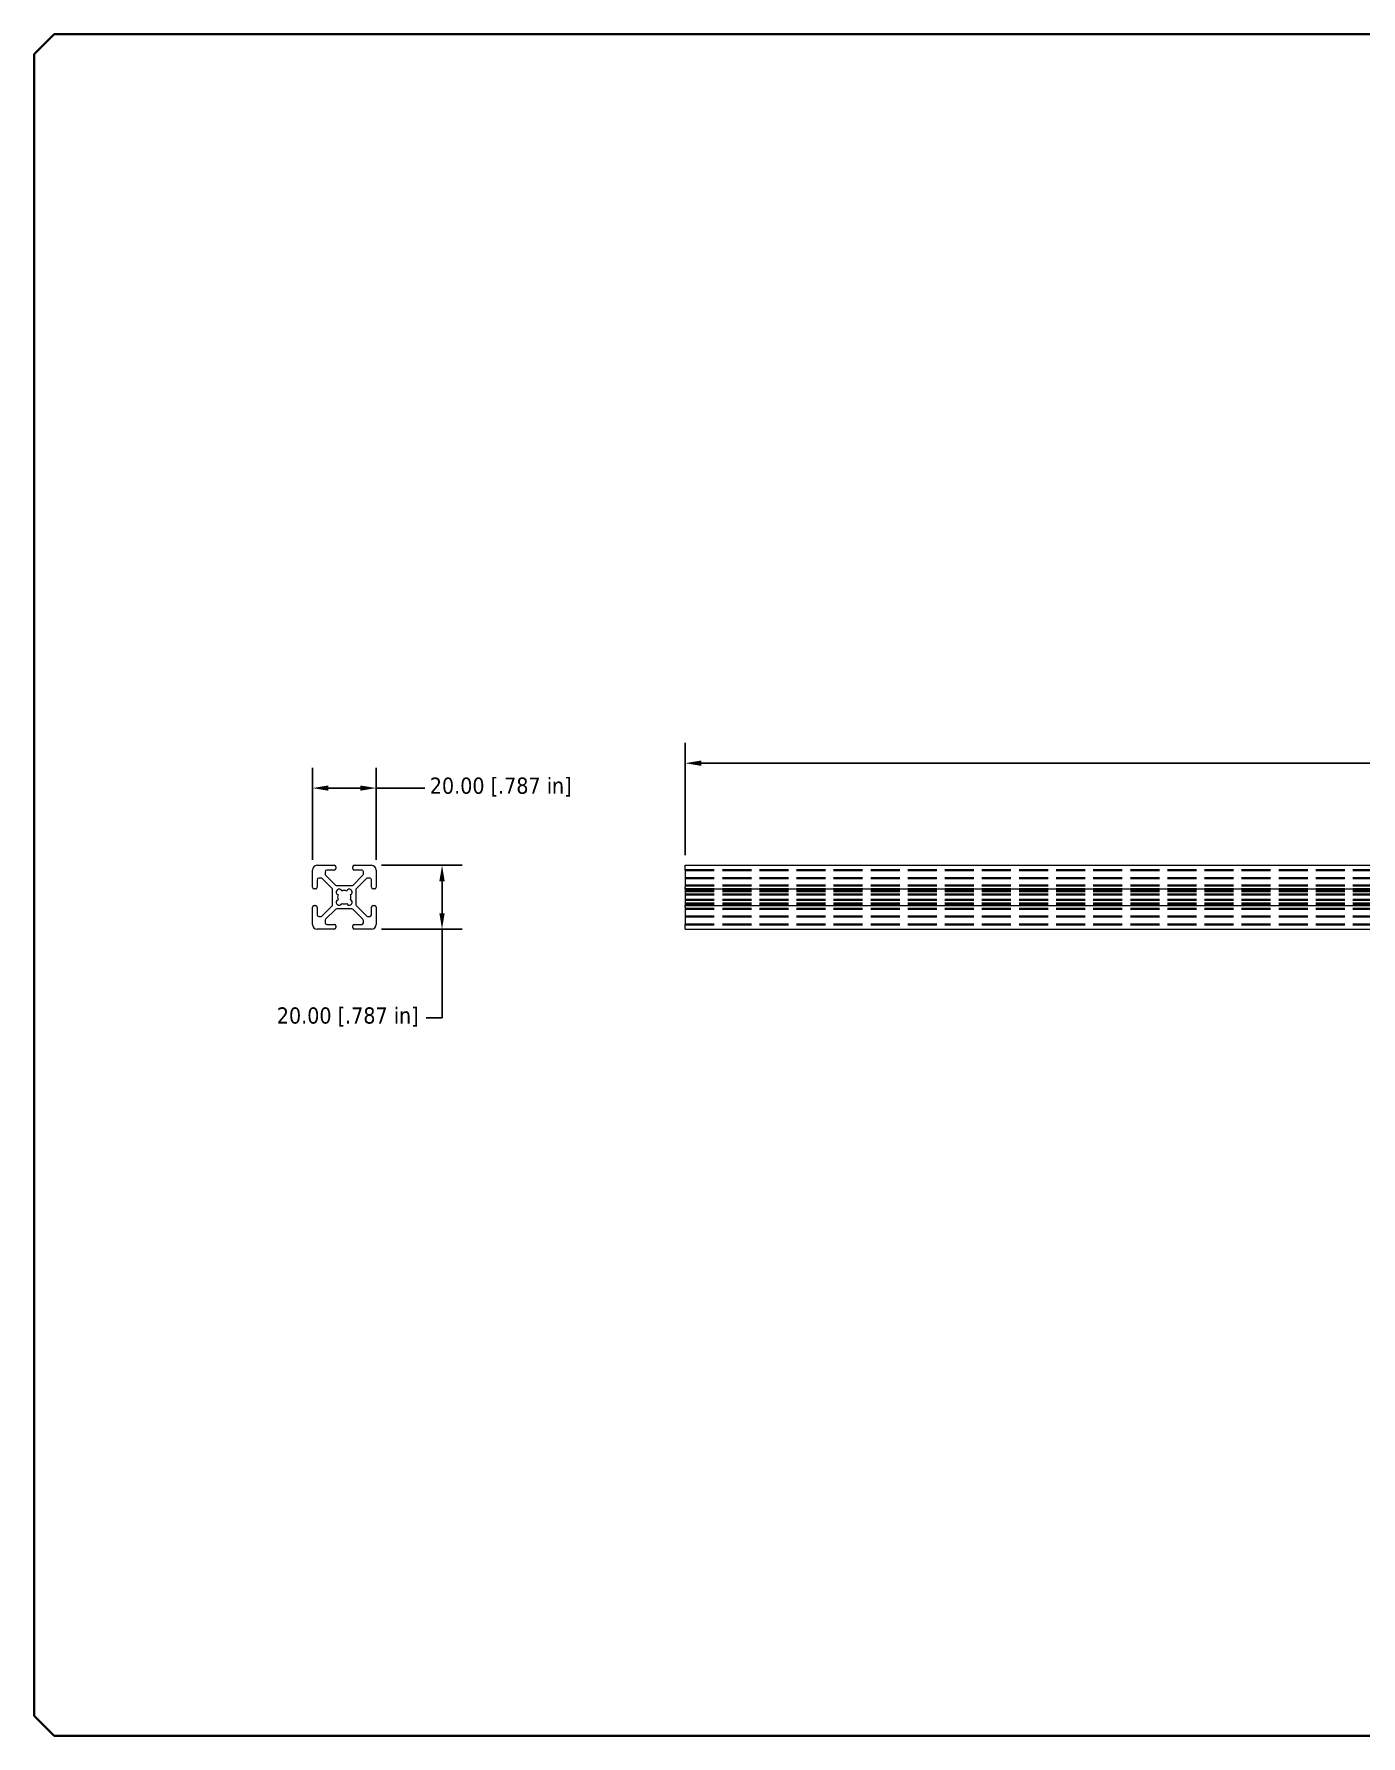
# Model space of a CAD drawing. Header units: inches. Extents: x 1 to 33.8, y 0.5 to 21.5.
# Drawn here: x 1 to 17.38, y 0.5 to 21.5 of the extents above; entities that cross this region are included whole.
import ezdxf

# ---------------------------------------------------------------- set-up
doc = ezdxf.new("R2010")
doc.units = ezdxf.units.IN
doc.header["$LTSCALE"] = 2
doc.header["$MEASUREMENT"] = 0
doc.linetypes.add('DASHED', pattern=[0.2067, 0.1654, -0.0413])
doc.layers.get('0').update_dxf_attribs({"lineweight": 25})
for name, color, linetype, lineweight in [('Border (ANSI)', 7, 'Continuous', 50), ('Dimension (ANSI)', 7, 'Continuous', 25), ('Hidden (ANSI)', 8, 'DASHED', 35), ('TITLE', 7, 'Continuous', 35), ('Visible (ANSI)', 7, 'Continuous', 18)]:
    doc.layers.add(name, color=color, linetype=linetype, lineweight=lineweight)
doc.styles.add('Note Text (ANSI)', font='tahoma.ttf')
doc.dimstyles.new('Default - mm [in] (ANSI)', dxfattribs={"dimscale": 2, "dimtxt": 0.1, "dimasz": 0.098425, "dimexe": 0.125, "dimexo": 0.063, "dimgap": 0.031496, "dimtad": 0, "dimtoh": 1, "dimlfac": 25.4, "dimrnd": 1e-08, "dimzin": 4, "dimdsep": 46, "dimtxsty": 'Note Text (ANSI)', "dimcen": 0.09, "dimdle": 0.393701, "dimclrd": 256, "dimclre": 256, "dimclrt": 256, "dimadec": 1, "dimazin": 1, "dimtfac": 1.2, "dimtofl": 0, "dimtmove": 0, "dimatfit": 3, "dimfxl": 0, "dimtolj": 1, "dimtzin": 4, "dimlwd": -1, "dimlwe": -1, "dimarcsym": 0})

# ---------------------------------------------------------------- blocks, each defined once
blk = doc.blocks.new('Borders B-Size')
at = {"layer": 'Border (ANSI)', "lineweight": 25}
blk.add_line((16.875, 10.625), (16.75, 10.75), dxfattribs=at)
at = {"layer": 'TITLE'}
for p, q in [((0.5, 10.625), (0.625, 10.75)), ((0.625, 10.75), (16.75, 10.75)), ((0.5, 0.375), (0.5, 10.625)), ((16.875, 10.625), (16.875, 0.375)), ((0.625, 0.25), (0.5, 0.375)), ((16.875, 0.375), (16.75, 0.25)), ((16.75, 0.25), (0.625, 0.25))]:
    blk.add_line(p, q, dxfattribs=at)
blk = doc.blocks.new('*D15')
at = {"layer": 'Defpoints', "color": 0}
for p in [(30.493, 12.503), (9.037, 11.243), (30.493, 11.243)]:
    blk.add_point(p, dxfattribs=at)
at = {"layer": 'Dimension (ANSI)'}
for p, q in [((9.037, 11.369), (9.037, 12.753)), ((30.493, 11.369), (30.493, 12.753)), ((9.234, 12.503), (18.588, 12.503)), ((30.297, 12.503), (20.942, 12.503))]:
    blk.add_line(p, q, dxfattribs=at)
for points in [[(9.234, 12.536), (9.234, 12.47), (9.037, 12.503)], [(30.297, 12.536), (30.297, 12.47), (30.493, 12.503)]]:
    blk.add_solid(points, dxfattribs=at)
at = {"layer": 'Dimension (ANSI)', "insert": (18.651, 12.634), "char_height": 0.2, "attachment_point": 1, "style": 'Note Text (ANSI)'}
blk.add_mtext('\\A1;545.00 [21.457 in]', dxfattribs=at)
blk = doc.blocks.new('*D16')
at = {"layer": 'Defpoints', "color": 0}
for p in [(5.163, 11.243), (6.035, 11.243), (5.163, 10.455)]:
    blk.add_point(p, dxfattribs=at)
at = {"layer": 'Dimension (ANSI)'}
for p, q in [((5.289, 11.243), (6.285, 11.243)), ((6.035, 10.652), (6.035, 11.046)), ((5.289, 10.455), (6.285, 10.455)), ((6.035, 9.359), (6.035, 10.455)), ((5.838, 9.359), (6.035, 9.359))]:
    blk.add_line(p, q, dxfattribs=at)
for points in [[(6.002, 11.046), (6.068, 11.046), (6.035, 11.243)], [(6.002, 10.652), (6.068, 10.652), (6.035, 10.455)]]:
    blk.add_solid(points, dxfattribs=at)
at = {"layer": 'Dimension (ANSI)', "insert": (3.996, 9.49), "char_height": 0.2, "attachment_point": 1, "style": 'Note Text (ANSI)'}
blk.add_mtext('\\A1;20.00 [.787 in]', dxfattribs=at)
blk = doc.blocks.new('*D17')
at = {"layer": 'Defpoints', "color": 0}
for p in [(4.435, 12.196), (4.435, 11.184), (5.223, 11.184)]:
    blk.add_point(p, dxfattribs=at)
at = {"layer": 'Dimension (ANSI)'}
for p, q in [((4.435, 11.31), (4.435, 12.446)), ((5.223, 11.31), (5.223, 12.446)), ((4.632, 12.196), (5.026, 12.196)), ((5.223, 12.196), (5.821, 12.196))]:
    blk.add_line(p, q, dxfattribs=at)
for points in [[(4.632, 12.228), (4.632, 12.163), (4.435, 12.196)], [(5.026, 12.228), (5.026, 12.163), (5.223, 12.196)]]:
    blk.add_solid(points, dxfattribs=at)
at = {"layer": 'Dimension (ANSI)', "insert": (5.884, 12.326), "char_height": 0.2, "attachment_point": 1, "style": 'Note Text (ANSI)'}
blk.add_mtext('\\A1;20.00 [.787 in]', dxfattribs=at)

msp = doc.modelspace()

# ---------------------------------------------------------------- linework, layer by layer
at = {"layer": 'Hidden (ANSI)', "ltscale": 1.081312}
for p, q in [((9.03669, 11.18383), (30.49338, 11.18383)), ((9.03669, 11.0852), (30.49338, 11.0852)), ((9.03669, 10.99308), (30.49338, 10.99308)), ((9.03669, 10.94898), (30.49338, 10.94898)), ((9.03669, 10.93168), (30.49338, 10.93168)), ((9.03669, 10.92537), (30.49338, 10.92537)), ((9.03669, 10.88083), (30.49338, 10.88083)), ((9.03669, 10.81753), (30.49338, 10.81753)), ((9.03669, 10.77299), (30.49338, 10.77299)), ((9.03669, 10.76668), (30.49338, 10.76668)), ((9.03669, 10.74938), (30.49338, 10.74938)), ((9.03669, 10.70528), (30.49338, 10.70528)), ((9.03669, 10.61316), (30.49338, 10.61316)), ((9.03669, 10.51453), (30.49338, 10.51453))]:
    msp.add_line(p, q, dxfattribs=at)
at = {"layer": 'Visible (ANSI)'}
for p, q in [((4.43512, 10.97272), (4.43512, 11.18383)), ((4.49417, 11.24288), (4.70527, 11.24288)), ((4.59279, 11.16383), (4.59279, 11.13525)), ((4.70527, 11.18383), (4.61279, 11.18383)), ((4.72527, 11.22288), (4.72527, 11.20383)), ((4.93236, 11.20383), (4.93236, 11.22288)), ((4.95236, 11.24288), (5.16346, 11.24288)), ((5.04484, 11.18383), (4.95236, 11.18383)), ((5.06484, 11.13525), (5.06484, 11.16383)), ((5.22252, 11.18383), (5.22252, 10.97272)), ((9.03669, 11.18383), (9.03669, 11.24288)), ((9.03669, 11.24288), (30.49338, 11.24288)), ((9.03669, 11.18383), (9.03669, 10.97272)), ((4.47417, 10.95272), (4.45512, 10.95272)), ((4.49417, 11.0652), (4.49417, 10.97272)), ((4.54275, 11.0852), (4.51417, 11.0852)), ((4.67906, 10.95718), (4.55689, 11.07935)), ((4.59865, 11.1211), (4.72082, 10.99894)), ((4.68492, 10.75532), (4.68492, 10.94303)), ((4.73496, 10.99308), (4.92267, 10.99308)), ((4.74516, 10.93991), (4.73809, 10.93284)), ((4.91955, 10.93284), (4.91247, 10.93991)), ((4.93681, 10.99894), (5.05898, 11.1211)), ((4.97271, 10.94303), (4.97271, 10.75532)), ((5.10074, 11.07935), (4.97857, 10.95718)), ((5.14346, 11.0852), (5.11488, 11.0852)), ((5.16346, 10.97272), (5.16346, 11.0652)), ((5.20252, 10.95272), (5.18346, 10.95272)), ((9.03669, 10.95272), (9.03669, 10.97272)), ((9.03669, 10.95272), (9.03669, 10.94303)), ((9.03669, 10.95272), (30.49338, 10.95272)), ((9.03669, 10.94303), (9.03669, 10.75532)), ((4.43512, 10.51453), (4.43512, 10.72564)), ((4.45512, 10.74564), (4.47417, 10.74564)), ((4.49417, 10.72564), (4.49417, 10.63316)), ((4.55689, 10.61901), (4.67906, 10.74118)), ((4.73809, 10.76552), (4.74516, 10.75845)), ((4.91247, 10.75845), (4.91955, 10.76552)), ((4.97857, 10.74118), (5.10074, 10.61901)), ((5.16346, 10.63316), (5.16346, 10.72564)), ((5.18346, 10.74564), (5.20252, 10.74564)), ((5.22252, 10.72564), (5.22252, 10.51453)), ((9.03669, 10.75532), (9.03669, 10.74564)), ((9.03669, 10.72564), (9.03669, 10.74564)), ((9.03669, 10.74564), (30.49338, 10.74564)), ((9.03669, 10.72564), (9.03669, 10.51453)), ((4.51417, 10.61316), (4.54275, 10.61316)), ((4.59279, 10.56311), (4.59279, 10.53453)), ((4.72082, 10.69942), (4.59865, 10.57726)), ((4.61279, 10.51453), (4.70527, 10.51453)), ((4.92267, 10.70528), (4.73496, 10.70528)), ((5.05898, 10.57726), (4.93681, 10.69942)), ((4.95236, 10.51453), (5.04484, 10.51453)), ((5.06484, 10.53453), (5.06484, 10.56311)), ((5.11488, 10.61316), (5.14346, 10.61316)), ((9.03669, 10.45548), (9.03669, 10.51453)), ((4.70527, 10.45548), (4.49417, 10.45548)), ((4.72527, 10.49453), (4.72527, 10.47548)), ((4.93236, 10.47548), (4.93236, 10.49453)), ((5.16346, 10.45548), (4.95236, 10.45548)), ((9.03669, 10.45548), (30.49338, 10.45548))]:
    msp.add_line(p, q, dxfattribs=at)
for centre, radius, start, end in [((4.49417, 11.18383), 0.05906, 90, 180), ((4.61279, 11.16383), 0.02, 90, 180), ((4.61279, 11.13525), 0.02, 180, 225), ((4.70527, 11.22288), 0.02, 0, 90), ((4.70527, 11.20383), 0.02, 270, 0), ((4.95236, 11.22288), 0.02, 90, 180), ((4.95236, 11.20383), 0.02, 180, 270), ((5.04484, 11.16383), 0.02, 0, 90), ((5.04484, 11.13525), 0.02, 315, 0), ((5.16346, 11.18383), 0.05906, 0, 90), ((4.45512, 10.97272), 0.02, 180, 270), ((4.47417, 10.97272), 0.02, 270, 0), ((4.51417, 11.0652), 0.02, 90, 180), ((4.54275, 11.0652), 0.02, 45, 90), ((4.66492, 10.94303), 0.02, 0, 45), ((4.73496, 11.01308), 0.02, 225, 270), ((4.76, 10.91093), 0.03098, 135, 256.24537), ((4.76707, 10.918), 0.03098, 13.75463, 135), ((4.82882, 10.84918), 0.0825, 67.438915, 112.561085), ((4.89057, 10.918), 0.03098, 45, 166.24537), ((4.89764, 10.91093), 0.03098, 283.75463, 45), ((4.92267, 11.01308), 0.02, 270, 315), ((4.99271, 10.94303), 0.02, 135, 180), ((5.11488, 11.0652), 0.02, 90, 135), ((5.14346, 11.0652), 0.02, 0, 90), ((5.18346, 10.97272), 0.02, 180, 270), ((5.20252, 10.97272), 0.02, 270, 0), ((4.45512, 10.72564), 0.02, 90, 180), ((4.47417, 10.72564), 0.02, 0, 90), ((4.66492, 10.75532), 0.02, 315, 0), ((4.76, 10.78743), 0.03098, 103.75463, 225), ((4.76707, 10.78036), 0.03098, 225, 346.24537), ((4.82882, 10.84918), 0.0825, 157.438915, 202.561085), ((4.82882, 10.84918), 0.0825, 247.438915, 292.561085), ((4.89057, 10.78036), 0.03098, 193.75463, 315), ((4.82882, 10.84918), 0.0825, 337.438915, 22.561085), ((4.89764, 10.78743), 0.03098, 315, 76.24537), ((4.99271, 10.75532), 0.02, 180, 225), ((5.18346, 10.72564), 0.02, 90, 180), ((5.20252, 10.72564), 0.02, 0, 90), ((4.49417, 10.51453), 0.05906, 180, 270), ((4.51417, 10.63316), 0.02, 180, 270), ((4.54275, 10.63316), 0.02, 270, 315), ((4.61279, 10.56311), 0.02, 135, 180), ((4.61279, 10.53453), 0.02, 180, 270), ((4.70527, 10.49453), 0.02, 0, 90), ((4.73496, 10.68528), 0.02, 90, 135), ((4.92267, 10.68528), 0.02, 45, 90), ((4.95236, 10.49453), 0.02, 90, 180), ((5.04484, 10.53453), 0.02, 270, 0), ((5.04484, 10.56311), 0.02, 0, 45), ((5.11488, 10.63316), 0.02, 225, 270), ((5.14346, 10.63316), 0.02, 270, 0), ((5.16346, 10.51453), 0.05906, 270, 0), ((4.70527, 10.47548), 0.02, 270, 0), ((4.95236, 10.47548), 0.02, 180, 270)]:
    msp.add_arc(centre, radius, start, end, dxfattribs=at)

# ---------------------------------------------------------------- block references
at = {"xscale": 2, "yscale": 2, "zscale": 2}
msp.add_blockref('Borders B-Size', (0, 0), dxfattribs=at)

# ---------------------------------------------------------------- dimensions: what is measured, and where the dimension line sits
at = {"layer": 'Dimension (ANSI)'}
for base, p1, p2, angle, override, picture, middle in [((30.49338, 12.50272), (9.03669, 11.24288), (30.49338, 11.24288), 180, {"dimgap": 0.031496, "dimtoh": 0, "dimdec": 2, "dimlfac": 25.4, "dimtol": 0, "dimlim": 0, "dimtp": 0, "dimtm": 0, "dimtdec": 2, "dimatfit": 1}, '*D15', (19.76504, 12.50272)), ((4.43512, 12.1956), (5.22252, 11.18383), (4.43512, 11.18383), 180, {"dimgap": 0.031496, "dimtoh": 0, "dimdec": 2, "dimlfac": 25.4, "dimtol": 0, "dimlim": 0, "dimtp": 0, "dimtm": 0, "dimtdec": 2, "dimatfit": 2}, '*D17', (6.77341, 12.1956)), ((6.03499, 11.24288), (5.16346, 10.45548), (5.16346, 11.24288), 90, {"dimgap": 0.031496, "dimtih": 1, "dimtoh": 1, "dimdec": 2, "dimlfac": 25.4, "dimtol": 0, "dimlim": 0, "dimtp": 0, "dimtm": 0, "dimtdec": 2, "dimtmove": 1, "dimatfit": 2}, '*D16', (6.00899, 9.35941))]:
    dim = msp.add_linear_dim(base=base, p1=p1, p2=p2, angle=angle, dimstyle='Default - mm [in] (ANSI)', override=override, dxfattribs=at)
    dim.commit()
    dim.dimension.update_dxf_attribs({"geometry": picture, "text_midpoint": middle, "dimtype": 160})

doc.saveas('drawing.dxf')
